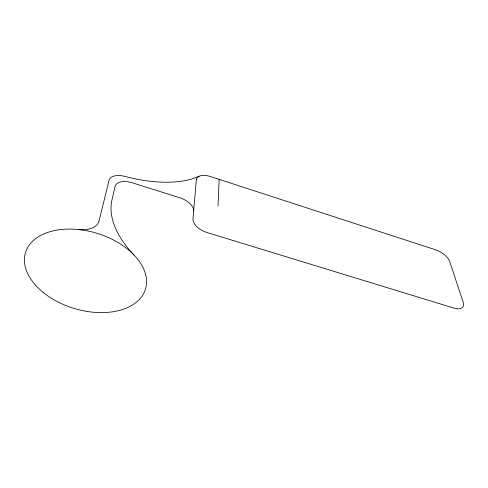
<?xml version="1.0" encoding="UTF-8"?>
<svg xmlns="http://www.w3.org/2000/svg" width="488" height="488" viewBox="0 0 488 488"><rect width="100%" height="100%" fill="white"/><g stroke="black" fill="none" stroke-linecap="round" stroke-linejoin="round"><path stroke-width="0.73" d="M218.002 206.052L219.179 179.364M193.651 210.944A15.653 8.528 22.1 0 0 179.871 197.78L132.205 182.768A16.073 8.717 19.8 0 0 115.095 186.44L111.947 199.982A105.53 59.17 23.9 0 0 134.041 255.053M78.544 229.543A25.224 14.457 16.8 0 0 99.033 220.979L109.056 180.304A16.031 8.619 19.5 0 1 124.91 176.394A96.776 46.47 19.9 0 0 199.11 176.241M196.329 179.834L192.967 218.88A15.634 8.632 23.5 0 0 207.223 232.593L453.852 308.062A14.561 7.143 33.9 0 0 463.222 302.438L449.759 261.647A13.572 6.338 32.3 0 0 435.595 249.807L210.596 176.571A14.616 7.509 23.3 0 0 196.329 179.834M43.414 292.599A62.708 39.284 16.9 0 0 144.857 290.872A62.708 39.284 16.9 0 0 68.149 229.085A62.708 39.284 16.9 0 0 43.414 292.599"/></g></svg>
